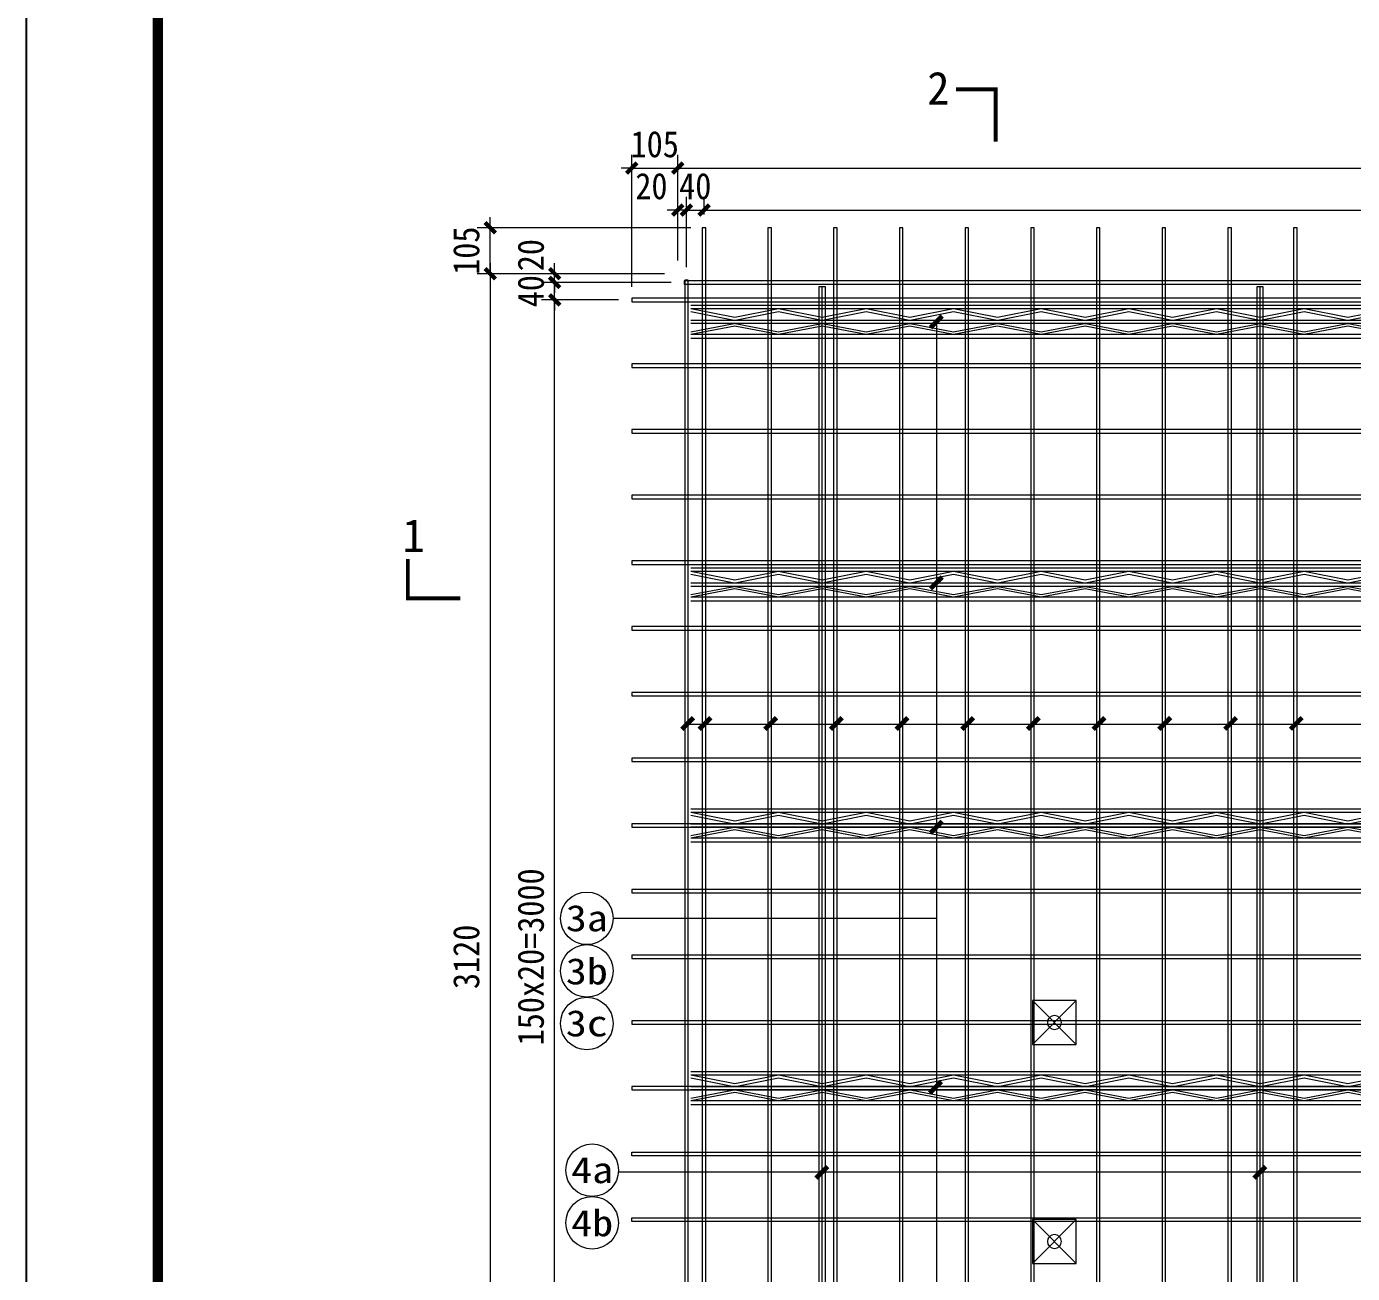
# Model space of a CAD drawing. Header units: millimetres. Extents: x 0 to 28815, y -2 to 20487.
# Drawn here: x 16215 to 19242, y 13723 to 16571 of the extents above; entities that cross this region are included whole.
import ezdxf
from ezdxf.enums import TextEntityAlignment as Align

# ---------------------------------------------------------------- set-up
doc = ezdxf.new("R2010")
doc.units = ezdxf.units.MM
for name, color, linetype in [('DBD6X-1##长度', 4, 'Continuous'), ('S-DETL-TEXT', 7, 'Continuous'), ('YZ-标题文字', 2, 'Continuous'), ('图框2', 1, 'Continuous'), ('图框线', 7, 'Continuous'), ('桁架', 4, 'Continuous'), ('钢筋', 7, 'Continuous')]:
    doc.layers.add(name, color=color, linetype=linetype)
for name, color, linetype, lineweight in [('PUB_DIM', 3, 'Continuous', 15), ('YG-标注', 151, 'Continuous', 15), ('YZ-符号', 96, 'Continuous', 9), ('墙板支撑', 7, 'Continuous', 15), ('文字标注', 7, 'Continuous', 15), ('轮廓线', 2, 'Continuous', 13)]:
    doc.layers.add(name, color=color, linetype=linetype, lineweight=lineweight)
doc.styles.add('YG-样式 2', font='simhei.ttf')
doc.styles.add('YZ-样式 1', font='simhei.ttf', dxfattribs={"width": 0.85})
doc.styles.add('YZ-样式 2', font='simhei.ttf', dxfattribs={"width": 0.9})
doc.dimstyles.new('YZ-30', dxfattribs={"dimscale": 30, "dimtxt": 2, "dimasz": 0.8, "dimexe": 1, "dimexo": 1, "dimgap": 0.8, "dimtad": 1, "dimdec": 0, "dimzin": 1, "dimdsep": 46, "dimtxsty": 'YZ-样式 2', "dimblk": 'ARCHTICK', "dimcen": 250, "dimdle": 0.8, "dimclrd": 151, "dimclre": 151, "dimclrt": 7, "dimazin": 0, "dimtfac": 1, "dimtdec": 0, "dimtix": 1, "dimtmove": 2, "dimatfit": 2, "dimldrblk": 'ARCHTICK', "dimfxl": 1, "dimlwd": 9, "dimlwe": 9, "dimarcsym": 0})

# ---------------------------------------------------------------- blocks, each defined once
blk = doc.blocks.new('_ArchTick')
at = {"color": 0, "linetype": 'ByBlock', "const_width": 0.4}
blk.add_lwpolyline([(-0.5, -0.5), (0.5, 0.5)], dxfattribs=at)
blk = doc.blocks.new('*D535')
at = {"layer": 'Defpoints', "color": 0, "ltscale": 30, "transparency": 16777216}
for p in [(17701.6, 16006.3), (17273.4, 12886.3), (17711.7, 12886.3)]:
    blk.add_point(p, dxfattribs=at)
at = {"layer": 'YG-标注', "color": 151, "lineweight": 9, "ltscale": 30, "transparency": 16777216}
for p, q in [((17273.4, 16030.3), (17273.4, 12862.3)), ((17671.6, 16006.3), (17243.4, 16006.3)), ((17681.7, 12886.3), (17243.4, 12886.3))]:
    blk.add_line(p, q, dxfattribs=at)
at = {"layer": 'YG-标注', "color": 151, "lineweight": 9, "ltscale": 30, "transparency": 16777216, "xscale": 24, "yscale": 24, "zscale": 24}
for p, rotation in [((17273.4, 16006.3), 90), ((17273.4, 12886.3), 270)]:
    blk.add_blockref('_ArchTick', p, dxfattribs=dict(at, rotation=rotation))
at = {"layer": 'YG-标注', "color": 7, "lineweight": 9, "ltscale": 30, "transparency": 16777216, "insert": (17219, 14446.3), "char_height": 60, "attachment_point": 5, "rotation": 90, "style": 'YZ-样式 2'}
blk.add_mtext('3120', dxfattribs=at)
blk = doc.blocks.new('*D538')
at = {"layer": 'Defpoints', "color": 0, "ltscale": 30, "transparency": 16777216}
for p in [(17420.6, 15946.3), (17596.6, 15946.3), (17596.6, 12946.3)]:
    blk.add_point(p, dxfattribs=at)
at = {"layer": 'YG-标注', "color": 151, "lineweight": 9, "ltscale": 30, "transparency": 16777216}
for p, q in [((17420.6, 12922.3), (17420.6, 15970.3)), ((17566.6, 15946.3), (17390.6, 15946.3)), ((17566.6, 12946.3), (17390.6, 12946.3))]:
    blk.add_line(p, q, dxfattribs=at)
at = {"layer": 'YG-标注', "color": 151, "lineweight": 9, "ltscale": 30, "transparency": 16777216, "xscale": 24, "yscale": 24, "zscale": 24}
for p, rotation in [((17420.6, 15946.3), 90), ((17420.6, 12946.3), 270)]:
    blk.add_blockref('_ArchTick', p, dxfattribs=dict(at, rotation=rotation))
at = {"layer": 'YG-标注', "color": 7, "lineweight": 9, "ltscale": 30, "transparency": 16777216, "insert": (17366.3, 14446.3), "char_height": 60, "attachment_point": 5, "rotation": 90, "style": 'YZ-样式 2'}
blk.add_mtext('150x20=3000', dxfattribs=at)
blk = doc.blocks.new('*D539')
at = {"layer": 'Defpoints', "color": 0, "ltscale": 30, "transparency": 16777216}
for p in [(17420.6, 15986.3), (17716.6, 15986.3), (17596.6, 15946.3)]:
    blk.add_point(p, dxfattribs=at)
at = {"layer": 'YG-标注', "color": 151, "lineweight": 9, "ltscale": 30, "transparency": 16777216}
for p, q in [((17686.6, 15986.3), (17390.6, 15986.3)), ((17420.6, 15986.3), (17420.6, 16010.3)), ((17420.6, 15946.3), (17420.6, 15986.3)), ((17566.6, 15946.3), (17390.6, 15946.3)), ((17420.6, 15946.3), (17420.6, 15922.3))]:
    blk.add_line(p, q, dxfattribs=at)
at = {"layer": 'YG-标注', "color": 151, "lineweight": 9, "ltscale": 30, "transparency": 16777216, "xscale": 24, "yscale": 24, "zscale": 24}
for p, rotation in [((17420.6, 15986.3), 270), ((17420.6, 15946.3), 90)]:
    blk.add_blockref('_ArchTick', p, dxfattribs=dict(at, rotation=rotation))
at = {"layer": 'YG-标注', "color": 7, "lineweight": 9, "ltscale": 30, "transparency": 16777216, "insert": (17366.3, 15966.3), "char_height": 60, "attachment_point": 5, "rotation": 90, "style": 'YZ-样式 2'}
blk.add_mtext('40', dxfattribs=at)
blk = doc.blocks.new('*D540')
at = {"layer": 'Defpoints', "color": 0, "ltscale": 30, "transparency": 16777216}
for p in [(17420.6, 16006.3), (17701.6, 16006.3), (17716.6, 15986.3)]:
    blk.add_point(p, dxfattribs=at)
at = {"layer": 'YG-标注', "color": 151, "lineweight": 9, "ltscale": 30, "transparency": 16777216}
for p, q in [((17420.6, 16006.3), (17420.6, 16030.3)), ((17671.6, 16006.3), (17390.6, 16006.3)), ((17686.6, 15986.3), (17390.6, 15986.3)), ((17420.6, 15986.3), (17420.6, 16006.3)), ((17420.6, 15986.3), (17420.6, 15962.3))]:
    blk.add_line(p, q, dxfattribs=at)
at = {"layer": 'YG-标注', "color": 151, "lineweight": 9, "ltscale": 30, "transparency": 16777216, "xscale": 24, "yscale": 24, "zscale": 24}
for p, rotation in [((17420.6, 16006.3), 270), ((17420.6, 15986.3), 90)]:
    blk.add_blockref('_ArchTick', p, dxfattribs=dict(at, rotation=rotation))
at = {"layer": 'YG-标注', "color": 7, "lineweight": 9, "ltscale": 30, "transparency": 16777216, "insert": (17366.3, 16048.6), "char_height": 60, "attachment_point": 5, "rotation": 90, "style": 'YZ-样式 2'}
blk.add_mtext('20', dxfattribs=at)
blk = doc.blocks.new('*D542')
at = {"layer": 'Defpoints', "color": 0, "ltscale": 30, "transparency": 16777216}
for p in [(17701.6, 16247.4), (17701.6, 16006.3), (17596.6, 15946.3)]:
    blk.add_point(p, dxfattribs=at)
at = {"layer": '钢筋', "color": 151, "lineweight": 9, "ltscale": 30, "transparency": 16777216}
for p, q in [((17596.6, 15976.3), (17596.6, 16277.4)), ((17701.6, 16036.3), (17701.6, 16277.4)), ((17596.6, 16247.4), (17572.6, 16247.4)), ((17596.6, 16247.4), (17701.6, 16247.4)), ((17701.6, 16247.4), (17725.6, 16247.4))]:
    blk.add_line(p, q, dxfattribs=at)
at = {"layer": '钢筋', "color": 151, "lineweight": 9, "ltscale": 30, "transparency": 16777216, "xscale": 24, "yscale": 24, "zscale": 24}
blk.add_blockref('_ArchTick', (17596.6, 16247.4), dxfattribs=at)
at = {"layer": '钢筋', "color": 151, "lineweight": 9, "ltscale": 30, "transparency": 16777216, "xscale": 24, "yscale": 24, "zscale": 24, "rotation": 180}
blk.add_blockref('_ArchTick', (17701.6, 16247.4), dxfattribs=at)
at = {"layer": '钢筋', "color": 7, "ltscale": 30, "transparency": 16777216, "insert": (17649.1, 16301.7), "char_height": 60, "attachment_point": 5, "style": 'YZ-样式 2'}
blk.add_mtext('105', dxfattribs=at)
blk = doc.blocks.new('*D543')
at = {"layer": 'Defpoints', "color": 0, "ltscale": 30, "transparency": 16777216}
for p in [(17761.6, 16151.6), (17761.6, 16111.3), (17721.6, 15991.3)]:
    blk.add_point(p, dxfattribs=at)
at = {"layer": '钢筋', "color": 151, "lineweight": 9, "ltscale": 30, "transparency": 16777216}
for p, q in [((17721.6, 16021.3), (17721.6, 16181.6)), ((17761.6, 16141.3), (17761.6, 16181.6)), ((17721.6, 16151.6), (17697.6, 16151.6)), ((17721.6, 16151.6), (17761.6, 16151.6)), ((17761.6, 16151.6), (17785.6, 16151.6))]:
    blk.add_line(p, q, dxfattribs=at)
at = {"layer": '钢筋', "color": 151, "lineweight": 9, "ltscale": 30, "transparency": 16777216, "xscale": 24, "yscale": 24, "zscale": 24}
blk.add_blockref('_ArchTick', (17721.6, 16151.6), dxfattribs=at)
at = {"layer": '钢筋', "color": 151, "lineweight": 9, "ltscale": 30, "transparency": 16777216, "xscale": 24, "yscale": 24, "zscale": 24, "rotation": 180}
blk.add_blockref('_ArchTick', (17761.6, 16151.6), dxfattribs=at)
at = {"layer": '钢筋', "color": 7, "ltscale": 30, "transparency": 16777216, "insert": (17741.6, 16205.9), "char_height": 60, "attachment_point": 5, "style": 'YZ-样式 2'}
blk.add_mtext('40', dxfattribs=at)
blk = doc.blocks.new('*D544')
at = {"layer": 'Defpoints', "color": 0, "ltscale": 30, "transparency": 16777216}
for p in [(17701.6, 16151.6), (17701.6, 16006.3), (17721.6, 15991.3)]:
    blk.add_point(p, dxfattribs=at)
at = {"layer": '钢筋', "color": 151, "lineweight": 9, "ltscale": 30, "transparency": 16777216}
for p, q in [((17701.6, 16036.3), (17701.6, 16181.6)), ((17721.6, 16021.3), (17721.6, 16181.6)), ((17701.6, 16151.6), (17677.6, 16151.6)), ((17721.6, 16151.6), (17701.6, 16151.6)), ((17721.6, 16151.6), (17745.6, 16151.6))]:
    blk.add_line(p, q, dxfattribs=at)
at = {"layer": '钢筋', "color": 151, "lineweight": 9, "ltscale": 30, "transparency": 16777216, "xscale": 24, "yscale": 24, "zscale": 24}
blk.add_blockref('_ArchTick', (17701.6, 16151.6), dxfattribs=at)
at = {"layer": '钢筋', "color": 151, "lineweight": 9, "ltscale": 30, "transparency": 16777216, "xscale": 24, "yscale": 24, "zscale": 24, "rotation": 180}
blk.add_blockref('_ArchTick', (17721.6, 16151.6), dxfattribs=at)
at = {"layer": '钢筋', "color": 7, "ltscale": 30, "transparency": 16777216, "insert": (17641.5, 16205.9), "char_height": 60, "attachment_point": 5, "style": 'YZ-样式 2'}
blk.add_mtext('20', dxfattribs=at)
blk = doc.blocks.new('*D545')
at = {"layer": 'Defpoints', "color": 0, "ltscale": 30, "transparency": 16777216}
for p in [(17273.4, 16111.3), (17761.6, 16111.3), (17701.6, 16006.3)]:
    blk.add_point(p, dxfattribs=at)
at = {"layer": '钢筋', "color": 151, "lineweight": 9, "ltscale": 30, "transparency": 16777216}
for p, q in [((17731.6, 16111.3), (17243.4, 16111.3)), ((17273.4, 16111.3), (17273.4, 16135.3)), ((17273.4, 16006.3), (17273.4, 16111.3)), ((17671.6, 16006.3), (17243.4, 16006.3)), ((17273.4, 16006.3), (17273.4, 15982.3))]:
    blk.add_line(p, q, dxfattribs=at)
at = {"layer": '钢筋', "color": 151, "lineweight": 9, "ltscale": 30, "transparency": 16777216, "xscale": 24, "yscale": 24, "zscale": 24}
for p, rotation in [((17273.4, 16111.3), 270), ((17273.4, 16006.3), 90)]:
    blk.add_blockref('_ArchTick', p, dxfattribs=dict(at, rotation=rotation))
at = {"layer": '钢筋', "color": 7, "ltscale": 30, "transparency": 16777216, "insert": (17219, 16058.8), "char_height": 60, "attachment_point": 5, "rotation": 90, "style": 'YZ-样式 2'}
blk.add_mtext('105', dxfattribs=at)
blk = doc.blocks.new('*D546')
at = {"layer": 'DBD6X-1##长度', "color": 151, "lineweight": 9, "ltscale": 30, "transparency": 16777216}
for p, q in [((17701.6, 16036.3), (17701.6, 16277.4)), ((21421.6, 16036.3), (21421.6, 16277.4)), ((17677.6, 16247.4), (21445.6, 16247.4))]:
    blk.add_line(p, q, dxfattribs=at)
at = {"layer": 'Defpoints', "color": 0, "ltscale": 30, "transparency": 16777216}
for p in [(21421.6, 16247.4), (17701.6, 16006.3), (21421.6, 16006.3)]:
    blk.add_point(p, dxfattribs=at)
at = {"layer": 'DBD6X-1##长度', "color": 151, "lineweight": 9, "ltscale": 30, "transparency": 16777216, "xscale": 24, "yscale": 24, "zscale": 24, "rotation": 180}
blk.add_blockref('_ArchTick', (17701.6, 16247.4), dxfattribs=at)
at = {"layer": 'DBD6X-1##长度', "color": 151, "lineweight": 9, "ltscale": 30, "transparency": 16777216, "xscale": 24, "yscale": 24, "zscale": 24}
blk.add_blockref('_ArchTick', (21421.6, 16247.4), dxfattribs=at)
at = {"layer": 'DBD6X-1##长度', "color": 7, "lineweight": 9, "ltscale": 30, "transparency": 16777216, "insert": (19561.6, 16301.7), "char_height": 60, "attachment_point": 5, "style": 'YZ-样式 2'}
blk.add_mtext('3720', dxfattribs=at)
blk = doc.blocks.new('*D549')
at = {"layer": 'Defpoints', "color": 0, "ltscale": 30, "transparency": 16777216}
for p in [(21361.6, 16151.6), (17761.6, 16111.3), (21361.6, 16111.3)]:
    blk.add_point(p, dxfattribs=at)
at = {"layer": '钢筋', "color": 151, "lineweight": 9, "ltscale": 30, "transparency": 16777216}
for p, q in [((17761.6, 16141.3), (17761.6, 16181.6)), ((21361.6, 16141.3), (21361.6, 16181.6)), ((17737.6, 16151.6), (21385.6, 16151.6))]:
    blk.add_line(p, q, dxfattribs=at)
at = {"layer": '钢筋', "color": 151, "lineweight": 9, "ltscale": 30, "transparency": 16777216, "xscale": 24, "yscale": 24, "zscale": 24, "rotation": 180}
blk.add_blockref('_ArchTick', (17761.6, 16151.6), dxfattribs=at)
at = {"layer": '钢筋', "color": 151, "lineweight": 9, "ltscale": 30, "transparency": 16777216, "xscale": 24, "yscale": 24, "zscale": 24}
blk.add_blockref('_ArchTick', (21361.6, 16151.6), dxfattribs=at)
at = {"layer": '钢筋', "color": 7, "ltscale": 30, "transparency": 16777216, "insert": (19561.6, 16205.9), "char_height": 60, "attachment_point": 5, "style": 'YZ-样式 2'}
blk.add_mtext('150x24=3600', dxfattribs=at)
blk = doc.blocks.new('A$C7C4453D7')
at = {"color": 3, "lineweight": 15, "xscale": -80, "yscale": 80, "zscale": 80, "rotation": 180}
blk.add_blockref('_ArchTick', (0, 0), dxfattribs=at)
blk = doc.blocks.new('A$C04E44E2E')
at = {"layer": '桁架', "color": 4, "lineweight": 9}
for p, q in [((-3660, 38), (0, 38)), ((0, 30), (-3660, 30)), ((-3560, 10), (-3660, 30)), ((-3660, 23.7), (-3560.9, 4)), ((-3660, 4), (0, 4)), ((-3460, 30), (-3560, 10)), ((-3559.1, 4), (-3460, 23.7)), ((-3360, 10), (-3460, 30)), ((-3460, 23.7), (-3360.9, 4)), ((-3360.9, 4), (-3359.1, 4)), ((-3260, 30), (-3360, 10)), ((-3359.1, 4), (-3260, 23.7)), ((-3160, 10), (-3260, 30)), ((-3260, 23.7), (-3160.9, 4)), ((-3160.9, 4), (-3159.1, 4)), ((-3160.9, 4), (-3159.3, 4)), ((-3060, 30), (-3160, 10)), ((-3159.1, 4), (-3060, 23.7)), ((-2960, 10), (-3060, 30)), ((-3060, 23.7), (-2960.9, 4)), ((-2960.9, 4), (-2959.1, 4)), ((-2960.9, 4), (-2959.1, 4)), ((-2960.9, 4), (-2959.3, 4)), ((-2860, 30), (-2960, 10)), ((-2959.1, 4), (-2860, 23.7)), ((-2760, 10), (-2860, 30)), ((-2860, 23.7), (-2760.9, 4)), ((-2760.9, 4), (-2759.1, 4)), ((-2660, 30), (-2760, 10)), ((-2759.1, 4), (-2660, 23.7)), ((-2560, 10), (-2660, 30)), ((-2660, 23.7), (-2560.9, 4)), ((-2560.9, 4), (-2559.1, 4)), ((-2460, 30), (-2560, 10)), ((-2559.1, 4), (-2460, 23.7)), ((-2360, 10), (-2460, 30)), ((-2460, 23.7), (-2360.9, 4)), ((-2360.9, 4), (-2359.1, 4)), ((-2260, 30), (-2360, 10)), ((-2359.1, 4), (-2260, 23.7)), ((-2160, 10), (-2260, 30)), ((-2260, 23.7), (-2160.9, 4)), ((-2160.9, 4), (-2159.1, 4)), ((-2060, 30), (-2160, 10)), ((-2159.1, 4), (-2060, 23.7)), ((0, -4), (-3660, -4)), ((-3660, -22.7), (-3560.9, -4)), ((-3560, -10), (-3660, -29)), ((0, -29), (-3660, -29)), ((-3460, -29), (-3560, -10)), ((-3559.1, -4), (-3460, -22.7)), ((-3460, -22.7), (-3360.9, -4)), ((-3360, -10), (-3460, -29)), ((-3360.9, -4), (-3359.1, -4)), ((-3260, -29), (-3360, -10)), ((-3359.1, -4), (-3260, -22.7)), ((-3260, -22.7), (-3160.9, -4)), ((-3160, -10), (-3260, -29)), ((-3160.9, -4), (-3159.1, -4)), ((-3160.9, -4), (-3159.3, -4)), ((-3060, -29), (-3160, -10)), ((-3159.1, -4), (-3060, -22.7)), ((-3060, -22.7), (-2960.9, -4)), ((-2960, -10), (-3060, -29)), ((-2960.9, -4), (-2959.1, -4)), ((-2960.9, -4), (-2959.1, -4)), ((-2960.9, -4), (-2959.3, -4)), ((-2860, -29), (-2960, -10)), ((-2959.1, -4), (-2860, -22.7)), ((-2860, -22.7), (-2760.9, -4)), ((-2760, -10), (-2860, -29)), ((-2760.9, -4), (-2759.1, -4)), ((-2660, -29), (-2760, -10)), ((-2759.1, -4), (-2660, -22.7)), ((-2660, -22.7), (-2560.9, -4)), ((-2560, -10), (-2660, -29)), ((-2560.9, -4), (-2559.1, -4)), ((-2460, -29), (-2560, -10)), ((-2559.1, -4), (-2460, -22.7)), ((-2460, -22.7), (-2360.9, -4)), ((-2360, -10), (-2460, -29)), ((-2360.9, -4), (-2359.1, -4)), ((-2260, -29), (-2360, -10)), ((-2359.1, -4), (-2260, -22.7)), ((-2260, -22.7), (-2160.9, -4)), ((-2160, -10), (-2260, -29)), ((-2160.9, -4), (-2159.1, -4)), ((-2060, -29), (-2160, -10)), ((-2159.1, -4), (-2060, -22.7)), ((-3660, -37), (0, -37))]:
    blk.add_line(p, q, dxfattribs=at)
blk = doc.blocks.new('A$C0ABE7B75')
at = {"layer": '钢筋', "color": 4, "lineweight": 13}
for points in [[(-7.3, 0), (7.2, 0), (7.2, 3000), (7.2, 3060), (-7.3, 3060)], [(-7.3, 3060), (-7.3, 3060), (-7.3, 0)], [(-0.8, 3060), (-0.8, 3000), (-0.8, 0)]]:
    blk.add_lwpolyline(points, dxfattribs=at)
blk = doc.blocks.new('A$C6C6A476D')
at = {"layer": '墙板支撑', "color": 6, "ltscale": 30}
for p, q in [((50, 50), (-50, -50)), ((-50, 50), (50, -50))]:
    blk.add_line(p, q, dxfattribs=at)
blk.add_lwpolyline([(-50, 50), (50, 50), (50, -50), (-50, -50)], close=True, dxfattribs=at)
blk.add_circle((0, 0), 16, dxfattribs=at)
blk = doc.blocks.new('A$C35D967A2')
at = {"layer": '墙板支撑', "color": 0, "ltscale": 30}
for p in [(50, 50), (550, 50)]:
    blk.add_blockref('A$C6C6A476D', p, dxfattribs=at)

msp = doc.modelspace()

# ---------------------------------------------------------------- linework, layer by layer
at = {"layer": 'PUB_DIM', "color": 1, "const_width": 9}
msp.add_lwpolyline([(17085.3, 15355), (17085.3, 15265), (17205.3, 15265)], dxfattribs=at)
at = {"layer": 'YZ-符号', "color": 3}
for p, q in [((18292.2, 15896.4), (18292.2, 13000.3)), ((18292.2, 14534.2), (17554, 14534.2)), ((21230.6, 13954.4), (17566.2, 13954.4))]:
    msp.add_line(p, q, dxfattribs=at)
at = {"layer": 'YZ-符号', "color": 3, "lineweight": 13}
msp.add_line((17727.6, 14977.3), (21527.5, 14977.3), dxfattribs=at)
at = {"layer": 'YZ-符号', "color": 1, "const_width": 9}
msp.add_lwpolyline([(18337.2, 16427.5), (18427.2, 16427.5), (18427.2, 16307.8)], dxfattribs=at)
at = {"layer": 'YZ-符号', "color": 3}
for centre in [(17494, 14534.2), (17494, 14414.2), (17494, 14294.2), (17506.2, 13959.1), (17506.2, 13839.1)]:
    msp.add_circle(centre, 60, dxfattribs=at)
at = {"layer": '图框2', "color": 1}
msp.add_lwpolyline([(16214.7, 11574.4), (16214.7, 20484.4), (28814.7, 20484.4), (28814.7, 11574.4)], close=True, dxfattribs=at)
at = {"layer": '图框线', "const_width": 24}
msp.add_lwpolyline([(16514.7, 20334.4), (28664.7, 20334.4), (28664.7, 11724.4), (16514.7, 11724.4)], close=True, dxfattribs=at)
at = {"layer": '轮廓线', "color": 2, "lineweight": 30, "const_width": 0.05}
msp.add_lwpolyline([(21421.6, 16006.3), (21421.6, 12886.3), (17701.6, 12886.3), (17701.6, 16006.3)], close=True, dxfattribs=at)
at = {"layer": '钢筋', "color": 5, "lineweight": 13}
for points in [[(17765.6, 16006.3), (17765.6, 16111.3), (17757.6, 16111.3), (17757.6, 16006.3), (17757.6, 12781.3), (17765.6, 12781.3)], [(17915.6, 16006.3), (17915.6, 16111.3), (17907.6, 16111.3), (17907.6, 16006.3), (17907.6, 12781.3), (17915.6, 12781.3)], [(18065.6, 16006.3), (18065.6, 16111.3), (18057.6, 16111.3), (18057.6, 16006.3), (18057.6, 12781.3), (18065.6, 12781.3)], [(18215.6, 16006.3), (18215.6, 16111.3), (18207.6, 16111.3), (18207.6, 16006.3), (18207.6, 12781.3), (18215.6, 12781.3)], [(18365.6, 16006.3), (18365.6, 16111.3), (18357.6, 16111.3), (18357.6, 16006.3), (18357.6, 12781.3), (18365.6, 12781.3)], [(18515.6, 16006.3), (18515.6, 16111.3), (18507.6, 16111.3), (18507.6, 16006.3), (18507.6, 12781.3), (18515.6, 12781.3)], [(18665.6, 16006.3), (18665.6, 16111.3), (18657.6, 16111.3), (18657.6, 16006.3), (18657.6, 12781.3), (18665.6, 12781.3)], [(18815.6, 16006.3), (18815.6, 16111.3), (18807.6, 16111.3), (18807.6, 16006.3), (18807.6, 12781.3), (18815.6, 12781.3)], [(18965.6, 16006.3), (18965.6, 16111.3), (18957.6, 16111.3), (18957.6, 16006.3), (18957.6, 12781.3), (18965.6, 12781.3)], [(19115.6, 16006.3), (19115.6, 16111.3), (19107.6, 16111.3), (19107.6, 16006.3), (19107.6, 12781.3), (19115.6, 12781.3)]]:
    msp.add_lwpolyline(points, close=True, dxfattribs=at)
at = {"layer": '钢筋', "color": 1, "lineweight": 13}
msp.add_lwpolyline([(17716.6, 15982.3), (21406.6, 15982.3), (21406.6, 15990.3), (17716.6, 15990.3), (17716.6, 15982.3), (17716.6, 15982.3)], dxfattribs=at)
at = {"layer": '钢筋', "color": 5, "lineweight": 13}
msp.add_lwpolyline([(17717.6, 15991.3), (17717.6, 12901.3), (17725.6, 12901.3), (17725.6, 15991.3), (17717.6, 15991.3), (17717.6, 15991.3)], dxfattribs=at)
at = {"layer": '钢筋', "color": 1, "lineweight": 13}
for points in [[(17701.6, 15950.3), (17596.6, 15950.3), (17596.6, 15942.3), (17701.6, 15942.3), (21526.6, 15942.3), (21526.6, 15950.3)], [(17701.6, 15800.3), (17596.6, 15800.3), (17596.6, 15792.3), (17701.6, 15792.3), (21526.6, 15792.3), (21526.6, 15800.3)], [(17701.6, 15650.3), (17596.6, 15650.3), (17596.6, 15642.3), (17701.6, 15642.3), (21526.6, 15642.3), (21526.6, 15650.3)], [(17701.6, 15500.3), (17596.6, 15500.3), (17596.6, 15492.3), (17701.6, 15492.3), (21526.6, 15492.3), (21526.6, 15500.3)], [(17701.6, 15350.3), (17596.6, 15350.3), (17596.6, 15342.3), (17701.6, 15342.3), (21526.6, 15342.3), (21526.6, 15350.3)], [(17701.6, 15200.3), (17596.6, 15200.3), (17596.6, 15192.3), (17701.6, 15192.3), (21526.6, 15192.3), (21526.6, 15200.3)], [(17701.6, 15050.3), (17596.6, 15050.3), (17596.6, 15042.3), (17701.6, 15042.3), (21526.6, 15042.3), (21526.6, 15050.3)], [(17701.6, 14900.3), (17596.6, 14900.3), (17596.6, 14892.3), (17701.6, 14892.3), (21526.6, 14892.3), (21526.6, 14900.3)], [(17701.6, 14750.3), (17596.6, 14750.3), (17596.6, 14742.3), (17701.6, 14742.3), (21526.6, 14742.3), (21526.6, 14750.3)], [(17701.6, 14600.3), (17596.6, 14600.3), (17596.6, 14592.3), (17701.6, 14592.3), (21526.6, 14592.3), (21526.6, 14600.3)], [(17701.6, 14300.3), (17596.6, 14300.3), (17596.6, 14292.3), (17701.6, 14292.3), (21526.6, 14292.3), (21526.6, 14300.3)], [(17701.6, 14150.3), (17596.6, 14150.3), (17596.6, 14142.3), (17701.6, 14142.3), (21526.6, 14142.3), (21526.6, 14150.3)], [(17701.6, 13992.3), (17596.6, 13992.3), (17596.6, 14000.3), (17701.6, 14000.3), (21526.6, 14000.3), (21526.6, 13992.3)], [(17701.6, 13842.3), (17596.6, 13842.3), (17596.6, 13850.3), (17701.6, 13850.3), (21526.6, 13850.3), (21526.6, 13842.3)]]:
    msp.add_lwpolyline(points, close=True, dxfattribs=at)
msp.add_lwpolyline([(19558.3, 14496.3), (19283.6, 14450.5, -0.041311), (19280.3, 14450.3), (17701.6, 14450.3), (17596.6, 14450.3), (17596.6, 14442.3), (17701.6, 14442.3), (19281, 14442.3, 0.041311), (19284.2, 14442.5), (19558.3, 14488.2)], format="xyb", dxfattribs=at)

# ---------------------------------------------------------------- block references
at = {"layer": 'S-DETL-TEXT', "xscale": -0.3333333333284827, "yscale": 0.3333333333357586, "zscale": 0.3333333333333333}
for p in [(17724.3, 14979.2), (17763.7, 14979.2), (17913.7, 14979.2), (18063.7, 14979.2), (18213.7, 14979.2), (18363.7, 14979.2), (18513.7, 14979.2), (18663.7, 14979.2), (18813.7, 14979.2), (18963.7, 14979.2), (19113.7, 14979.2)]:
    msp.add_blockref('A$C7C4453D7', p, dxfattribs=at)
at = {"layer": 'YG-标注', "color": 0, "ltscale": 30}
for name, p in [('A$C0ABE7B75', (18031.4, 12916.3)), ('A$C0ABE7B75', (19031.4, 12916.3)), ('A$C04E44E2E', (21391.6, 15896.3)), ('A$C04E44E2E', (21391.6, 15296.3)), ('A$C04E44E2E', (21391.6, 14746.3)), ('A$C04E44E2E', (21391.6, 14146.3))]:
    msp.add_blockref(name, p, dxfattribs=at)
at = {"layer": 'YZ-符号', "xscale": -0.3333333333284827, "yscale": 0.3333333333357586, "zscale": 0.3333333333333333}
for p in [(18292.2, 15896.4), (18292.2, 15300.3), (18292.2, 14742.3), (18290.1, 14148.2), (18030.6, 13954.4), (19030.6, 13954.4)]:
    msp.add_blockref('A$C7C4453D7', p, dxfattribs=at)
at = {"layer": '墙板支撑', "xscale": -1, "rotation": 270}
msp.add_blockref('A$C35D967A2', (18511.6, 13746.3), dxfattribs=at)

# ---------------------------------------------------------------- texts
at = {"layer": 'YZ-标题文字', "style": 'YZ-样式 1', "width": 1.176}
for s, p in [('3a', (17494, 14534.2)), ('3b', (17494, 14414.2)), ('3c', (17494, 14294.2)), ('4a', (17506.2, 13959.1)), ('4b', (17506.2, 13839.1))]:
    msp.add_text(s, height=60, dxfattribs=at).set_placement(p, align=Align.MIDDLE)
at = {"layer": '文字标注', "style": 'YG-样式 2'}
for s, p in [('2', (18296.6, 16392.5)), ('1', (17098.6, 15370.9))]:
    msp.add_text(s, height=75, dxfattribs=at).set_placement(p, align=Align.CENTER)

# ---------------------------------------------------------------- dimensions: what is measured, and where the dimension line sits
at = {"layer": 'DBD6X-1##长度', "color": 0, "lineweight": 9, "ltscale": 30}
dim = msp.add_linear_dim(base=(21421.6, 16247.4), p1=(17701.6, 16006.3), p2=(21421.6, 16006.3), dimstyle='YZ-30', dxfattribs=at)
dim.commit()
dim.dimension.update_dxf_attribs({"geometry": '*D546', "text_midpoint": (19561.6, 16301.7)})
at = {"layer": 'YG-标注', "color": 0, "lineweight": 9, "ltscale": 30}
dim = msp.add_linear_dim(base=(17420.6, 16006.3), p1=(17716.6, 15986.3), p2=(17701.6, 16006.3), angle=90, dimstyle='YZ-30', dxfattribs=at)
dim.commit()
dim.dimension.update_dxf_attribs({"geometry": '*D540', "text_midpoint": (17366.3, 16048.6), "dimtype": 160})
for base, p1, p2, angle, picture, middle in [((17273.4, 12886.3), (17701.6, 16006.3), (17711.7, 12886.3), 270, '*D535', (17219, 14446.3)), ((17420.6, 15986.3), (17596.6, 15946.3), (17716.6, 15986.3), 90, '*D539', (17366.3, 15966.3))]:
    dim = msp.add_linear_dim(base=base, p1=p1, p2=p2, angle=angle, dimstyle='YZ-30', dxfattribs=at)
    dim.commit()
    dim.dimension.update_dxf_attribs({"geometry": picture, "text_midpoint": middle})
dim = msp.add_linear_dim(base=(17420.6, 15946.3), p1=(17596.6, 12946.3), p2=(17596.6, 15946.3), angle=90, text='150x20=<>', dimstyle='YZ-30', dxfattribs=at)
dim.commit()
dim.dimension.update_dxf_attribs({"geometry": '*D538', "text_midpoint": (17366.3, 14446.3)})
at = {"layer": '钢筋', "color": 0, "ltscale": 30}
for base, p1, p2, picture, middle in [((17701.6, 16247.4), (17596.6, 15946.3), (17701.6, 16006.3), '*D542', (17649.1, 16301.7)), ((17761.6, 16151.6), (17721.6, 15991.3), (17761.6, 16111.3), '*D543', (17741.6, 16205.9))]:
    dim = msp.add_linear_dim(base=base, p1=p1, p2=p2, dimstyle='YZ-30', dxfattribs=at)
    dim.commit()
    dim.dimension.update_dxf_attribs({"geometry": picture, "text_midpoint": middle})
dim = msp.add_linear_dim(base=(17701.6, 16151.6), p1=(17721.6, 15991.3), p2=(17701.6, 16006.3), dimstyle='YZ-30', dxfattribs=at)
dim.commit()
dim.dimension.update_dxf_attribs({"geometry": '*D544', "text_midpoint": (17641.5, 16205.9), "dimtype": 160})
dim = msp.add_linear_dim(base=(21361.6, 16151.6), p1=(17761.6, 16111.3), p2=(21361.6, 16111.3), text='150x24=<>', dimstyle='YZ-30', dxfattribs=at)
dim.commit()
dim.dimension.update_dxf_attribs({"geometry": '*D549', "text_midpoint": (19561.6, 16205.9)})
dim = msp.add_linear_dim(base=(17273.4, 16111.3), p1=(17701.6, 16006.3), p2=(17761.6, 16111.3), angle=90, dimstyle='YZ-30', dxfattribs=at)
dim.commit()
dim.dimension.update_dxf_attribs({"geometry": '*D545', "text_midpoint": (17219, 16058.8)})

doc.saveas('drawing.dxf')
